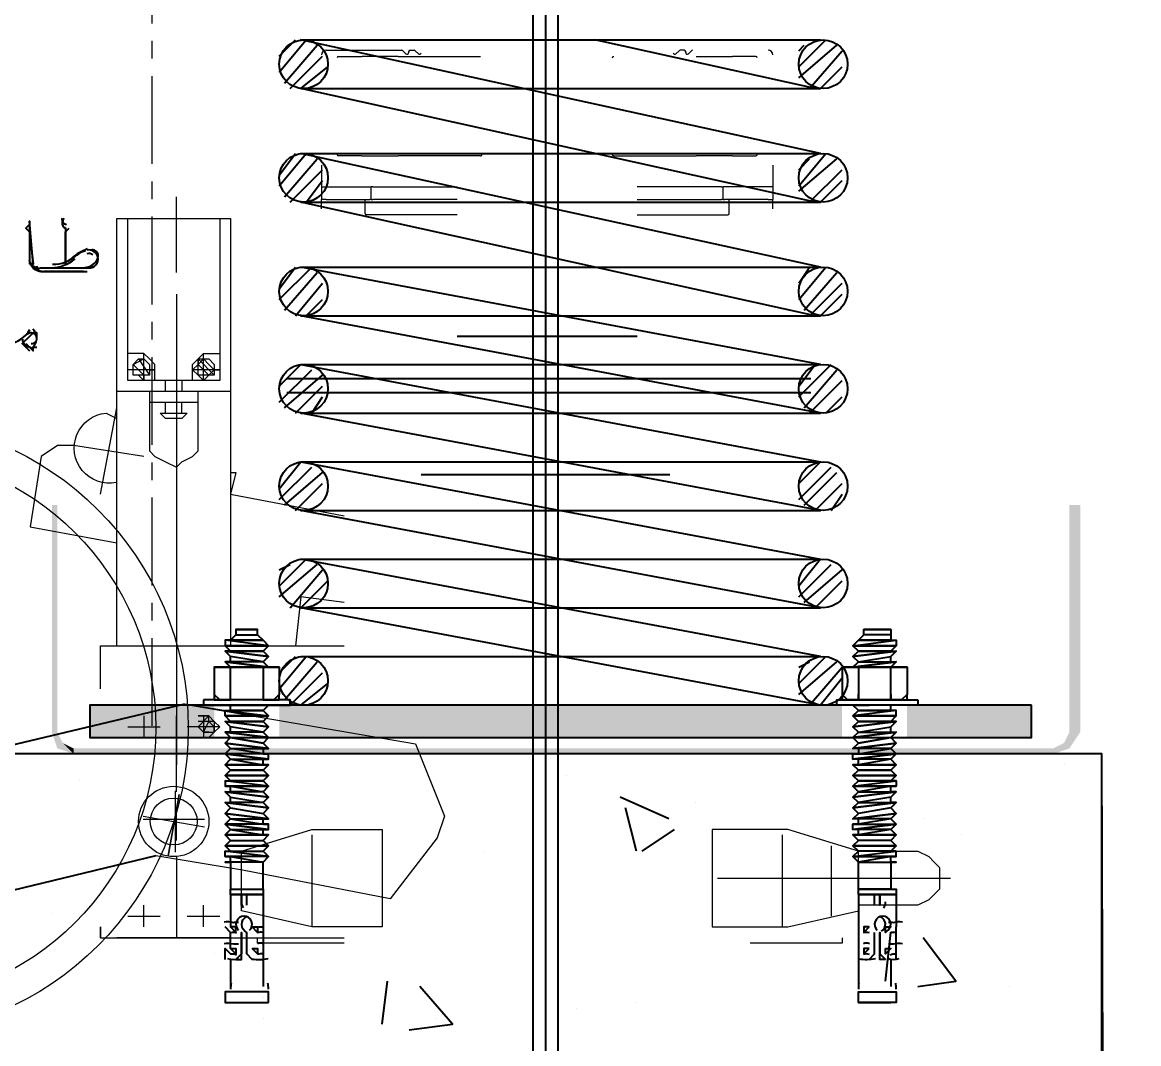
# Model space of a CAD drawing. Header units: millimetres. Extents: x -665 to 20454, y -27797 to 160.
# Drawn here: x 2376.5 to 2779.9, y -25300.1 to -24930.8 of the extents above; entities that cross this region are included whole.
import ezdxf

# ---------------------------------------------------------------- set-up
doc = ezdxf.new("R2010")
doc.units = ezdxf.units.MM
doc.linetypes.add('$2$CENTER', pattern=[50.8, 31.75, -6.35, 6.35, -6.35])
for name, color, linetype in [('$0$PDF_PDF6_Geometry', 7, 'Continuous'), ('$0$PDF_SAS_STB_Side', 7, 'Continuous'), ('$2$PDF_0', 7, 'Continuous'), ('AA_Rail', 7, 'Continuous')]:
    doc.layers.add(name, color=color, linetype=linetype)
doc.layers.add('$2$CL', color=2, linetype='$2$CENTER', lineweight=0)
doc.layers.add('AA_Datum', color=7, linetype='Continuous', plot=False)
doc.styles.add('Century Gothic$001H0', font='cent.shx')
doc.dimstyles.new('Copy of ISO-25', dxfattribs={"dimtxt": 250, "dimasz": 80, "dimexe": 1.25, "dimexo": 0.625, "dimtad": 1, "dimtxsty": 'Century Gothic$001H0', "dimblk": 'ARCHTICK', "dimcen": 2.5, "dimadec": 0, "dimazin": 0, "dimtfac": 1, "dimtmove": 0, "dimatfit": 3, "dimfxl": 1, "dimarcsym": 0})

# ---------------------------------------------------------------- blocks, each defined once
blk = doc.blocks.new('_ArchTick')
at = {"color": 0, "linetype": 'ByBlock', "const_width": 0.15}
blk.add_lwpolyline([(-0.5, -0.5), (0.5, 0.5)], dxfattribs=at)
blk = doc.blocks.new('*D82')
at = {"color": 0, "lineweight": -2, "transparency": 16777216}
for p, q in [((3650, -8194.25), (249.37, -8194.25)), ((250.62, -25494.25), (250.62, -8194.25)), ((3650, -25494.25), (249.37, -25494.25))]:
    blk.add_line(p, q, dxfattribs=at)
at = {"layer": 'Defpoints', "color": 0, "transparency": 16777216}
for p in [(250.62, -8194.25), (3650.62, -8194.25), (3650.62, -25494.25)]:
    blk.add_point(p, dxfattribs=at)
at = {"color": 0, "lineweight": -2, "transparency": 16777216, "xscale": 80, "yscale": 80, "zscale": 80}
for p, rotation in [((250.62, -8194.25), 90), ((250.62, -25494.25), 270)]:
    blk.add_blockref('_ArchTick', p, dxfattribs=dict(at, rotation=rotation))
at = {"color": 0, "transparency": 16777216, "insert": (125, -16844.25), "char_height": 250, "attachment_point": 5, "rotation": 90, "style": 'Century Gothic$001H0'}
blk.add_mtext('SHAFT TOTAL HEIGHT 17300', dxfattribs=at)

msp = doc.modelspace()

# ---------------------------------------------------------------- linework, layer by layer
at = {"layer": '$0$PDF_PDF6_Geometry', "lineweight": 5}
for points in [[(2432.188, -25021.214), (2432.188, -24993.834)], [(2432.188, -25029.036), (2432.188, -25199.18)], [(2422.41, -25056.416), (2424.365, -25056.416), (2420.454, -25056.416), (2420.454, -25050.549)], [(2445.878, -25056.416), (2447.833, -25056.416), (2441.966, -25056.416), (2441.966, -25050.549)], [(2420.454, -25060.327), (2420.454, -25056.416), (2414.587, -25056.416)], [(2441.966, -25060.327), (2441.966, -25056.416), (2438.055, -25056.416)], [(2404.809, -25101.396), (2410.676, -25070.105)], [(2420.454, -25087.707), (2395.03, -25083.795)], [(2420.454, -25181.579), (2420.454, -25185.49), (2420.454, -25189.402)], [(2432.188, -25208.959), (2432.188, -25181.579)], [(2441.966, -25181.579), (2441.966, -25189.402)], [(2414.587, -25185.49), (2420.454, -25185.49), (2426.321, -25185.49)], [(2447.833, -25185.49), (2441.966, -25185.49), (2436.099, -25185.49)], [(2433.166, -25209.937), (2429.255, -25232.101), (2433.166, -25209.937)], [(2442.292, -25219.063), (2431.862, -25219.063), (2431.862, -25208.633)], [(2420.128, -25217.759), (2442.292, -25221.671)], [(2431.862, -25230.797), (2431.862, -25219.063), (2420.128, -25219.063)], [(2432.188, -25226.56), (2432.188, -25216.781)], [(2481.08, -25224.604), (2481.08, -25240.249), (2481.08, -25257.851)], [(2651.224, -25257.851), (2651.224, -25240.249), (2651.224, -25224.604)], [(2668.825, -25228.515), (2668.825, -25240.249), (2668.825, -25253.939)], [(2432.188, -25232.427), (2432.188, -25261.762)], [(2627.756, -25240.249), (2668.825, -25240.249), (2711.85, -25240.249)], [(2420.454, -25257.851), (2420.454, -25253.939), (2420.454, -25250.028)], [(2436.099, -25253.939), (2441.966, -25253.939), (2441.966, -25250.028)], [(2414.587, -25253.939), (2420.454, -25253.939), (2426.321, -25253.939)], [(2441.966, -25257.851), (2441.966, -25253.939), (2447.833, -25253.939)]]:
    msp.add_lwpolyline(points, dxfattribs=at)
at = {"layer": '$0$PDF_PDF6_Geometry', "lineweight": 13}
for points in [[(2410.676, -25156.155), (2410.676, -25001.657), (2451.745, -25001.657), (2451.745, -25156.155)], [(2447.833, -25001.657), (2447.833, -25060.327), (2414.587, -25060.327), (2414.587, -25001.657)], [(2424.365, -25060.327), (2424.365, -25054.46), (2422.41, -25052.504), (2420.454, -25050.549), (2414.587, -25050.549)], [(2438.055, -25060.327), (2438.055, -25054.46), (2440.011, -25052.504), (2441.966, -25050.549), (2447.833, -25050.549)], [(2420.454, -25058.371), (2416.543, -25054.46), (2418.498, -25052.504), (2422.41, -25058.371)], [(2445.878, -25058.371), (2440.011, -25052.504), (2440.011, -25054.46), (2443.922, -25058.371)], [(2428.277, -25064.238), (2428.277, -25060.327)], [(2434.144, -25060.327), (2434.144, -25064.238)], [(2451.745, -25064.238), (2410.676, -25064.238)], [(2422.41, -25064.238), (2422.41, -25081.84), (2422.41, -25085.751), (2424.365, -25087.707), (2428.277, -25089.662), (2432.188, -25091.618), (2434.144, -25089.662), (2438.055, -25087.707), (2440.011, -25085.751), (2440.011, -25081.84), (2440.011, -25064.238)], [(2422.41, -25068.15), (2440.011, -25068.15)], [(2428.277, -25072.061), (2428.277, -25068.15)], [(2434.144, -25072.061), (2434.144, -25068.15)], [(2395.03, -25083.795), (2389.163, -25083.795), (2383.296, -25087.707), (2379.385, -25113.13), (2410.676, -25118.997)], [(2451.745, -25093.574), (2453.7, -25093.574), (2451.745, -25101.396), (2492.814, -25109.219)], [(2492.814, -25140.51), (2477.169, -25138.554), (2475.213, -25156.155)], [(2404.809, -25171.801), (2404.809, -25156.155), (2492.814, -25156.155)], [(2459.939, -25181.253), (2435.167, -25177.342), (2518.609, -25191.684), (2529.04, -25217.759), (2526.432, -25225.582), (2509.483, -25247.746), (2456.028, -25237.316), (2424.737, -25232.101)], [(2443.922, -25181.579), (2440.011, -25185.49), (2441.966, -25187.446), (2443.922, -25183.535)], [(2443.922, -25187.446), (2441.966, -25187.446), (2443.922, -25187.446), (2445.878, -25187.446), (2447.833, -25185.49), (2445.878, -25183.535), (2443.922, -25183.535), (2440.011, -25183.535)], [(2678.603, -25230.471), (2700.116, -25230.471), (2704.027, -25232.427), (2705.983, -25234.382), (2707.939, -25236.338), (2707.939, -25240.249), (2707.939, -25244.161), (2705.983, -25246.117), (2704.027, -25248.072), (2700.116, -25250.028), (2678.603, -25250.028)], [(2404.809, -25257.851), (2404.809, -25261.762), (2404.809, -25257.851)], [(2404.809, -25261.762), (2492.814, -25261.762)], [(2451.745, -25261.762), (2410.676, -25261.762)], [(2492.814, -25263.718), (2461.523, -25263.718), (2461.523, -25261.762)], [(2672.736, -25261.762), (2672.736, -25263.718), (2639.49, -25263.718)]]:
    msp.add_lwpolyline(points, dxfattribs=at)
for points in [[(2422.41, -25056.416), (2422.41, -25058.371), (2420.454, -25058.371), (2416.543, -25058.371), (2416.543, -25056.416), (2416.543, -25054.46), (2420.454, -25052.504), (2422.41, -25054.46), (2422.41, -25056.416), (2422.41, -25058.371), (2420.454, -25058.371), (2420.454, -25060.327), (2418.498, -25058.371), (2416.543, -25058.371), (2416.543, -25056.416), (2416.543, -25054.46), (2418.498, -25052.504), (2420.454, -25052.504), (2422.41, -25054.46)], [(2445.878, -25056.416), (2443.922, -25058.371), (2441.966, -25058.371), (2440.011, -25058.371), (2440.011, -25056.416), (2440.011, -25054.46), (2441.966, -25052.504), (2443.922, -25054.46), (2445.878, -25056.416), (2445.878, -25058.371), (2443.922, -25058.371), (2441.966, -25060.327), (2440.011, -25058.371), (2438.055, -25056.416), (2440.011, -25054.46), (2440.011, -25052.504), (2441.966, -25052.504), (2443.922, -25052.504), (2445.878, -25054.46)], [(2428.277, -25074.017), (2426.321, -25072.061), (2436.099, -25072.061), (2434.144, -25074.017)], [(2440.011, -25181.579), (2441.966, -25181.579), (2443.922, -25181.579), (2445.878, -25183.535), (2445.878, -25187.446), (2443.922, -25189.402), (2441.966, -25189.402), (2443.922, -25189.402), (2445.878, -25187.446), (2445.878, -25185.49), (2443.922, -25183.535), (2443.922, -25181.579), (2441.966, -25181.579)], [(2481.08, -25257.851), (2455.656, -25251.984), (2455.656, -25230.471), (2481.08, -25222.648), (2506.504, -25222.648), (2506.504, -25257.851)], [(2653.18, -25257.851), (2678.603, -25251.984), (2678.603, -25230.471), (2653.18, -25222.648), (2625.8, -25222.648), (2625.8, -25257.851)]]:
    msp.add_lwpolyline(points, close=True, dxfattribs=at)
msp.add_lwpolyline([(2410.455, -25097.192, -1.0507639), (2406.764, -25072.061), (2410.676, -25074.017)], format="xyb", dxfattribs=at)
for centre, radius in [((2324.997, -25185.816), 111.474), ((2324.998, -25185.817), 99.739), ((2431.211, -25219.715), 12.712), ((2431.211, -25219.715), 8.474)]:
    msp.add_circle(centre, radius, dxfattribs=at)
at = {"layer": '$0$PDF_SAS_STB_Side', "lineweight": 25}
for points in [[(2461.523, -25152.244), (2461.523, -25150.288), (2453.7, -25150.288), (2453.7, -25152.244)], [(2680.559, -25152.244), (2680.559, -25150.288), (2690.338, -25150.288), (2690.338, -25152.244)], [(2690.338, -25173.756), (2690.338, -25163.978), (2688.382, -25163.978), (2686.426, -25163.978), (2684.47, -25163.978), (2682.515, -25163.978), (2680.559, -25163.978), (2678.603, -25163.978), (2678.603, -25173.756), (2678.603, -25175.712), (2680.559, -25175.712), (2682.515, -25175.712), (2684.47, -25175.712), (2686.426, -25175.712), (2688.382, -25175.712), (2690.338, -25175.712)], [(2441.966, -25175.712), (2441.966, -25177.668), (2473.257, -25177.668), (2473.257, -25175.712)], [(2700.116, -25175.712), (2700.116, -25177.668), (2670.781, -25177.668), (2670.781, -25175.712)], [(2465.435, -25197.225), (2465.435, -25195.269), (2449.789, -25195.269)], [(2676.648, -25197.225), (2676.648, -25195.269), (2692.293, -25195.269)], [(2451.745, -25210.914), (2463.479, -25212.87), (2465.435, -25210.914), (2449.789, -25208.959)], [(2690.338, -25210.914), (2678.603, -25212.87), (2676.648, -25210.914), (2692.293, -25208.959)], [(2465.435, -25222.648), (2465.435, -25220.693), (2449.789, -25220.693)], [(2676.648, -25222.648), (2676.648, -25220.693), (2692.293, -25220.693)], [(2692.293, -25230.471), (2690.338, -25230.471), (2678.603, -25230.471), (2676.648, -25228.515), (2692.293, -25228.515), (2690.338, -25230.471), (2678.603, -25230.471), (2676.648, -25232.427)], [(2678.603, -25246.117), (2678.603, -25244.161), (2692.293, -25244.161), (2692.293, -25246.117)], [(2455.656, -25246.117), (2455.656, -25250.028)], [(2686.426, -25246.117), (2686.426, -25250.028)], [(2453.7, -25257.851), (2451.745, -25257.851), (2453.7, -25259.806)], [(2453.7, -25269.585), (2455.656, -25269.585), (2455.656, -25267.629), (2455.656, -25259.806), (2455.656, -25267.629)], [(2459.568, -25257.851), (2461.523, -25257.851), (2461.523, -25259.806)], [(2682.515, -25257.851), (2680.559, -25257.851), (2680.559, -25259.806)], [(2688.382, -25269.585), (2686.426, -25269.585), (2686.426, -25267.629), (2686.426, -25259.806), (2686.426, -25267.629)], [(2688.382, -25257.851), (2690.338, -25257.851), (2688.382, -25259.806)], [(2459.568, -25265.673), (2461.523, -25265.673), (2461.523, -25267.629)], [(2682.515, -25265.673), (2680.559, -25265.673), (2680.559, -25267.629)], [(2688.382, -25265.673), (2690.338, -25265.673), (2688.382, -25267.629)]]:
    msp.add_lwpolyline(points, close=True, dxfattribs=at)
for points in [[(2453.7, -25150.288), (2461.523, -25150.288)], [(2453.7, -25150.288), (2453.7, -25150.288)], [(2461.523, -25150.288), (2461.523, -25150.288)], [(2690.338, -25150.288), (2688.382, -25150.288), (2680.559, -25150.288)], [(2680.559, -25150.288), (2680.559, -25150.288)], [(2453.7, -25152.244), (2451.745, -25154.2), (2449.789, -25154.2), (2449.789, -25156.155), (2465.435, -25156.155), (2449.789, -25154.2)], [(2461.523, -25152.244), (2463.479, -25154.2), (2465.435, -25156.155), (2449.789, -25156.155), (2451.745, -25158.111), (2449.789, -25158.111)], [(2451.745, -25154.2), (2463.479, -25154.2), (2451.745, -25154.2)], [(2463.479, -25154.2), (2463.479, -25154.2)], [(2690.338, -25152.244), (2690.338, -25154.2), (2692.293, -25154.2), (2692.293, -25156.155), (2676.648, -25156.155), (2692.293, -25154.2)], [(2680.559, -25152.244), (2678.603, -25154.2), (2676.648, -25156.155), (2692.293, -25156.155), (2690.338, -25158.111), (2692.293, -25158.111)], [(2690.338, -25154.2), (2678.603, -25154.2), (2690.338, -25154.2)], [(2678.603, -25154.2), (2678.603, -25154.2)], [(2465.435, -25160.067), (2463.479, -25162.022), (2451.745, -25160.067), (2449.789, -25158.111), (2465.435, -25160.067), (2463.479, -25158.111), (2451.745, -25158.111), (2463.479, -25158.111), (2465.435, -25156.155)], [(2449.789, -25158.111), (2465.435, -25160.067), (2449.789, -25158.111)], [(2449.789, -25158.111), (2449.789, -25158.111)], [(2451.745, -25158.111), (2451.745, -25158.111)], [(2463.479, -25158.111), (2463.479, -25158.111)], [(2465.435, -25156.155), (2465.435, -25156.155)], [(2676.648, -25156.155), (2676.648, -25156.155)], [(2676.648, -25160.067), (2678.603, -25162.022), (2690.338, -25160.067), (2692.293, -25158.111), (2676.648, -25160.067), (2678.603, -25158.111), (2690.338, -25158.111), (2678.603, -25158.111), (2676.648, -25156.155)], [(2692.293, -25158.111), (2676.648, -25160.067), (2692.293, -25158.111)], [(2678.603, -25158.111), (2678.603, -25158.111)], [(2690.338, -25158.111), (2690.338, -25158.111)], [(2692.293, -25158.111), (2692.293, -25158.111)], [(2463.479, -25163.978), (2465.435, -25163.978), (2467.39, -25163.978), (2469.346, -25163.978), (2467.39, -25163.978), (2447.833, -25163.978), (2445.878, -25163.978), (2447.833, -25163.978), (2449.789, -25163.978), (2451.745, -25163.978), (2449.789, -25162.022), (2465.435, -25163.978), (2463.479, -25162.022), (2451.745, -25162.022), (2451.745, -25160.067)], [(2449.789, -25162.022), (2465.435, -25163.978), (2449.789, -25162.022)], [(2449.789, -25162.022), (2449.789, -25162.022)], [(2451.745, -25162.022), (2449.789, -25162.022)], [(2463.479, -25162.022), (2463.479, -25162.022)], [(2465.435, -25160.067), (2465.435, -25160.067)], [(2678.603, -25163.978), (2676.648, -25163.978), (2674.692, -25163.978), (2672.736, -25163.978), (2674.692, -25163.978), (2694.249, -25163.978), (2696.205, -25163.978), (2694.249, -25163.978), (2692.293, -25163.978), (2690.338, -25163.978), (2692.293, -25162.022), (2676.648, -25163.978), (2678.603, -25162.022), (2690.338, -25162.022), (2690.338, -25160.067)], [(2676.648, -25160.067), (2676.648, -25160.067)], [(2692.293, -25162.022), (2676.648, -25163.978), (2692.293, -25162.022)], [(2678.603, -25162.022), (2678.603, -25162.022)], [(2690.338, -25162.022), (2692.293, -25162.022)], [(2692.293, -25162.022), (2692.293, -25162.022)], [(2463.479, -25173.756), (2463.479, -25175.712), (2465.435, -25175.712), (2467.39, -25175.712), (2469.346, -25175.712), (2469.346, -25173.756), (2467.39, -25175.712), (2447.833, -25175.712), (2445.878, -25173.756), (2445.878, -25175.712), (2447.833, -25175.712), (2449.789, -25175.712), (2451.745, -25175.712), (2451.745, -25173.756), (2451.745, -25163.978), (2453.7, -25163.978), (2455.656, -25163.978), (2457.612, -25163.978), (2459.568, -25163.978), (2461.523, -25163.978), (2463.479, -25163.978), (2463.479, -25173.756), (2463.479, -25175.712), (2461.523, -25175.712), (2459.568, -25175.712), (2457.612, -25175.712), (2455.656, -25175.712), (2453.7, -25175.712), (2451.745, -25175.712), (2451.745, -25173.756)], [(2445.878, -25163.978), (2445.878, -25173.756)], [(2445.878, -25163.978), (2445.878, -25163.978)], [(2463.479, -25163.978), (2463.479, -25163.978)], [(2465.435, -25163.978), (2465.435, -25163.978)], [(2465.435, -25163.978), (2465.435, -25163.978)], [(2469.346, -25163.978), (2469.346, -25173.756)], [(2469.346, -25163.978), (2469.346, -25163.978)], [(2672.736, -25163.978), (2672.736, -25173.756)], [(2672.736, -25163.978), (2672.736, -25163.978)], [(2676.648, -25163.978), (2676.648, -25163.978)], [(2676.648, -25163.978), (2676.648, -25163.978)], [(2678.603, -25163.978), (2678.603, -25163.978)], [(2696.205, -25163.978), (2696.205, -25173.756)], [(2696.205, -25163.978), (2696.205, -25163.978)], [(2445.878, -25173.756), (2445.878, -25173.756)], [(2469.346, -25173.756), (2469.346, -25173.756)], [(2690.338, -25173.756), (2690.338, -25175.712), (2692.293, -25175.712), (2694.249, -25175.712), (2696.205, -25175.712), (2696.205, -25173.756), (2694.249, -25175.712), (2674.692, -25175.712), (2672.736, -25173.756), (2672.736, -25175.712), (2674.692, -25175.712), (2676.648, -25175.712), (2678.603, -25175.712), (2678.603, -25173.756)], [(2672.736, -25173.756), (2672.736, -25173.756)], [(2696.205, -25173.756), (2696.205, -25173.756)], [(2449.789, -25183.535), (2451.745, -25183.535), (2449.789, -25181.579), (2465.435, -25181.579), (2463.479, -25179.623), (2451.745, -25179.623), (2463.479, -25179.623), (2465.435, -25177.668), (2459.568, -25177.668), (2465.435, -25177.668), (2463.479, -25177.668)], [(2449.789, -25179.623), (2465.435, -25181.579), (2449.789, -25181.579), (2449.789, -25179.623), (2451.745, -25179.623), (2451.745, -25177.668)], [(2463.479, -25179.623), (2463.479, -25179.623)], [(2692.293, -25183.535), (2690.338, -25183.535), (2692.293, -25181.579), (2676.648, -25181.579), (2678.603, -25179.623), (2690.338, -25179.623), (2678.603, -25179.623), (2676.648, -25177.668), (2682.515, -25177.668), (2676.648, -25177.668), (2678.603, -25177.668)], [(2692.293, -25179.623), (2676.648, -25181.579), (2692.293, -25181.579), (2692.293, -25179.623), (2690.338, -25179.623), (2690.338, -25177.668)], [(2678.603, -25179.623), (2678.603, -25179.623)], [(2465.435, -25185.49), (2463.479, -25187.446), (2451.745, -25185.49), (2449.789, -25183.535), (2465.435, -25185.49), (2463.479, -25183.535), (2451.745, -25183.535), (2463.479, -25183.535), (2465.435, -25181.579)], [(2449.789, -25183.535), (2465.435, -25185.49), (2449.789, -25183.535)], [(2449.789, -25183.535), (2449.789, -25183.535)], [(2451.745, -25183.535), (2451.745, -25183.535)], [(2463.479, -25183.535), (2463.479, -25183.535)], [(2465.435, -25181.579), (2465.435, -25181.579)], [(2676.648, -25181.579), (2676.648, -25181.579)], [(2676.648, -25185.49), (2678.603, -25187.446), (2690.338, -25185.49), (2692.293, -25183.535), (2676.648, -25185.49), (2678.603, -25183.535), (2690.338, -25183.535), (2678.603, -25183.535), (2676.648, -25181.579)], [(2692.293, -25183.535), (2676.648, -25185.49), (2692.293, -25183.535)], [(2678.603, -25183.535), (2678.603, -25183.535)], [(2690.338, -25183.535), (2690.338, -25183.535)], [(2692.293, -25183.535), (2692.293, -25183.535)], [(2449.789, -25191.358), (2451.745, -25189.402), (2449.789, -25187.446), (2465.435, -25189.402), (2463.479, -25187.446), (2451.745, -25187.446), (2451.745, -25185.49)], [(2449.789, -25187.446), (2465.435, -25189.402), (2449.789, -25187.446)], [(2449.789, -25187.446), (2449.789, -25187.446)], [(2451.745, -25187.446), (2449.789, -25187.446)], [(2463.479, -25187.446), (2463.479, -25187.446)], [(2465.435, -25185.49), (2465.435, -25185.49)], [(2676.648, -25185.49), (2676.648, -25185.49)], [(2692.293, -25191.358), (2690.338, -25189.402), (2692.293, -25187.446), (2676.648, -25189.402), (2678.603, -25187.446), (2690.338, -25187.446), (2690.338, -25185.49)], [(2692.293, -25187.446), (2676.648, -25189.402), (2692.293, -25187.446)], [(2678.603, -25187.446), (2678.603, -25187.446)], [(2690.338, -25187.446), (2692.293, -25187.446)], [(2692.293, -25187.446), (2692.293, -25187.446)], [(2449.789, -25195.269), (2451.745, -25193.313), (2449.789, -25191.358), (2465.435, -25193.313), (2463.479, -25191.358), (2451.745, -25189.402), (2463.479, -25191.358), (2465.435, -25189.402)], [(2449.789, -25191.358), (2465.435, -25193.313), (2449.789, -25191.358)], [(2449.789, -25191.358), (2449.789, -25191.358)], [(2451.745, -25189.402), (2451.745, -25189.402)], [(2463.479, -25191.358), (2463.479, -25191.358)], [(2465.435, -25189.402), (2465.435, -25189.402)], [(2676.648, -25189.402), (2676.648, -25189.402)], [(2692.293, -25195.269), (2690.338, -25193.313), (2692.293, -25191.358), (2676.648, -25193.313), (2678.603, -25191.358), (2690.338, -25189.402), (2678.603, -25191.358), (2676.648, -25189.402)], [(2692.293, -25191.358), (2676.648, -25193.313), (2692.293, -25191.358)], [(2678.603, -25191.358), (2678.603, -25191.358)], [(2690.338, -25189.402), (2690.338, -25189.402)], [(2692.293, -25191.358), (2692.293, -25191.358)], [(2449.789, -25195.269), (2449.789, -25195.269)], [(2449.789, -25199.18), (2451.745, -25197.225), (2463.479, -25197.225), (2465.435, -25197.225), (2449.789, -25195.269), (2451.745, -25197.225), (2463.479, -25199.18), (2463.479, -25197.225)], [(2463.479, -25193.313), (2463.479, -25195.269), (2451.745, -25193.313), (2463.479, -25193.313), (2465.435, -25193.313)], [(2451.745, -25193.313), (2451.745, -25193.313)], [(2463.479, -25195.269), (2465.435, -25195.269)], [(2465.435, -25193.313), (2465.435, -25193.313)], [(2676.648, -25193.313), (2676.648, -25193.313)], [(2678.603, -25193.313), (2678.603, -25195.269), (2690.338, -25193.313), (2678.603, -25193.313), (2676.648, -25193.313)], [(2678.603, -25195.269), (2676.648, -25195.269)], [(2692.293, -25199.18), (2690.338, -25197.225), (2678.603, -25197.225), (2676.648, -25197.225), (2692.293, -25195.269), (2690.338, -25197.225), (2678.603, -25199.18), (2678.603, -25197.225)], [(2690.338, -25193.313), (2690.338, -25193.313)], [(2692.293, -25195.269), (2692.293, -25195.269)], [(2449.789, -25199.18), (2465.435, -25199.18), (2449.789, -25199.18)], [(2449.789, -25199.18), (2449.789, -25199.18)], [(2463.479, -25199.18), (2465.435, -25199.18), (2449.789, -25199.18), (2451.745, -25201.136), (2449.789, -25203.092)], [(2465.435, -25203.092), (2463.479, -25205.047), (2451.745, -25205.047), (2463.479, -25205.047), (2465.435, -25207.003), (2449.789, -25205.047), (2451.745, -25205.047), (2449.789, -25203.092), (2465.435, -25203.092), (2463.479, -25201.136), (2451.745, -25201.136), (2463.479, -25201.136), (2465.435, -25199.18)], [(2451.745, -25197.225), (2451.745, -25197.225)], [(2465.435, -25199.18), (2465.435, -25199.18)], [(2692.293, -25199.18), (2676.648, -25199.18), (2692.293, -25199.18)], [(2676.648, -25199.18), (2676.648, -25199.18)], [(2678.603, -25199.18), (2676.648, -25199.18), (2692.293, -25199.18), (2690.338, -25201.136), (2692.293, -25203.092)], [(2676.648, -25203.092), (2678.603, -25205.047), (2690.338, -25205.047), (2678.603, -25205.047), (2676.648, -25207.003), (2692.293, -25205.047), (2690.338, -25205.047), (2692.293, -25203.092), (2676.648, -25203.092), (2678.603, -25201.136), (2690.338, -25201.136), (2678.603, -25201.136), (2676.648, -25199.18)], [(2690.338, -25197.225), (2690.338, -25197.225)], [(2692.293, -25199.18), (2692.293, -25199.18)], [(2449.789, -25203.092), (2465.435, -25203.092), (2449.789, -25203.092)], [(2449.789, -25203.092), (2449.789, -25203.092)], [(2451.745, -25201.136), (2451.745, -25201.136)], [(2463.479, -25201.136), (2463.479, -25201.136)], [(2465.435, -25203.092), (2465.435, -25203.092)], [(2692.293, -25203.092), (2676.648, -25203.092), (2692.293, -25203.092)], [(2676.648, -25203.092), (2676.648, -25203.092)], [(2678.603, -25201.136), (2678.603, -25201.136)], [(2690.338, -25201.136), (2690.338, -25201.136)], [(2692.293, -25203.092), (2692.293, -25203.092)], [(2449.789, -25205.047), (2449.789, -25207.003), (2465.435, -25207.003), (2449.789, -25207.003), (2451.745, -25207.003), (2463.479, -25208.959), (2465.435, -25207.003)], [(2449.789, -25208.959), (2451.745, -25208.959), (2451.745, -25207.003)], [(2463.479, -25205.047), (2463.479, -25205.047)], [(2465.435, -25207.003), (2465.435, -25207.003)], [(2692.293, -25205.047), (2692.293, -25207.003), (2676.648, -25207.003), (2692.293, -25207.003), (2690.338, -25207.003), (2678.603, -25208.959), (2676.648, -25207.003)], [(2676.648, -25207.003), (2676.648, -25207.003)], [(2678.603, -25205.047), (2678.603, -25205.047)], [(2692.293, -25208.959), (2690.338, -25208.959), (2690.338, -25207.003)], [(2465.435, -25210.914), (2449.789, -25208.959), (2465.435, -25210.914), (2463.479, -25208.959), (2451.745, -25208.959)], [(2449.789, -25208.959), (2449.789, -25208.959)], [(2449.789, -25212.87), (2451.745, -25212.87), (2451.745, -25210.914)], [(2463.479, -25208.959), (2463.479, -25208.959)], [(2676.648, -25210.914), (2692.293, -25208.959), (2676.648, -25210.914), (2678.603, -25208.959), (2690.338, -25208.959)], [(2678.603, -25208.959), (2678.603, -25208.959)], [(2692.293, -25212.87), (2690.338, -25212.87), (2690.338, -25210.914)], [(2692.293, -25208.959), (2692.293, -25208.959)], [(2465.435, -25214.826), (2449.789, -25212.87), (2465.435, -25214.826), (2463.479, -25212.87), (2451.745, -25212.87)], [(2449.789, -25212.87), (2449.789, -25212.87)], [(2449.789, -25216.781), (2451.745, -25214.826), (2463.479, -25216.781), (2465.435, -25214.826), (2449.789, -25212.87), (2451.745, -25214.826), (2463.479, -25216.781), (2465.435, -25218.737), (2449.789, -25216.781), (2465.435, -25218.737)], [(2463.479, -25212.87), (2463.479, -25212.87)], [(2676.648, -25214.826), (2692.293, -25212.87), (2676.648, -25214.826), (2678.603, -25212.87), (2690.338, -25212.87)], [(2692.293, -25216.781), (2690.338, -25214.826), (2678.603, -25216.781), (2676.648, -25214.826), (2692.293, -25212.87), (2690.338, -25214.826), (2678.603, -25216.781), (2676.648, -25218.737), (2692.293, -25216.781), (2676.648, -25218.737)], [(2678.603, -25212.87), (2678.603, -25212.87)], [(2692.293, -25212.87), (2692.293, -25212.87)], [(2449.789, -25216.781), (2449.789, -25216.781)], [(2449.789, -25220.693), (2451.745, -25218.737), (2463.479, -25218.737), (2465.435, -25218.737), (2449.789, -25216.781), (2451.745, -25218.737), (2463.479, -25220.693), (2463.479, -25218.737)], [(2692.293, -25220.693), (2690.338, -25218.737), (2678.603, -25218.737), (2676.648, -25218.737), (2692.293, -25216.781), (2690.338, -25218.737), (2678.603, -25220.693), (2678.603, -25218.737)], [(2692.293, -25216.781), (2692.293, -25216.781)], [(2449.789, -25220.693), (2449.789, -25220.693)], [(2449.789, -25224.604), (2451.745, -25222.648), (2463.479, -25222.648), (2465.435, -25222.648), (2449.789, -25220.693), (2451.745, -25222.648), (2463.479, -25224.604), (2463.479, -25222.648)], [(2463.479, -25220.693), (2465.435, -25220.693)], [(2678.603, -25220.693), (2676.648, -25220.693)], [(2692.293, -25224.604), (2690.338, -25222.648), (2678.603, -25222.648), (2676.648, -25222.648), (2692.293, -25220.693), (2690.338, -25222.648), (2678.603, -25224.604), (2678.603, -25222.648)], [(2692.293, -25220.693), (2692.293, -25220.693)], [(2463.479, -25224.604), (2465.435, -25224.604), (2449.789, -25224.604), (2465.435, -25224.604)], [(2449.789, -25224.604), (2449.789, -25224.604)], [(2449.789, -25228.515), (2451.745, -25226.56), (2463.479, -25226.56), (2465.435, -25224.604), (2449.789, -25224.604), (2451.745, -25226.56), (2463.479, -25226.56), (2465.435, -25228.515), (2449.789, -25228.515), (2465.435, -25228.515)], [(2678.603, -25224.604), (2676.648, -25224.604), (2692.293, -25224.604), (2676.648, -25224.604)], [(2692.293, -25228.515), (2690.338, -25226.56), (2678.603, -25226.56), (2676.648, -25224.604), (2692.293, -25224.604), (2690.338, -25226.56), (2678.603, -25226.56), (2676.648, -25228.515), (2692.293, -25228.515), (2676.648, -25228.515)], [(2692.293, -25224.604), (2692.293, -25224.604)], [(2449.789, -25228.515), (2449.789, -25228.515)], [(2465.435, -25232.427), (2449.789, -25232.427), (2451.745, -25232.427), (2463.479, -25234.382), (2465.435, -25232.427), (2449.789, -25232.427), (2449.789, -25230.471), (2451.745, -25230.471), (2463.479, -25230.471), (2465.435, -25228.515), (2449.789, -25228.515), (2451.745, -25230.471), (2463.479, -25230.471), (2465.435, -25232.427), (2449.789, -25230.471)], [(2678.603, -25234.382), (2690.338, -25234.382), (2690.338, -25244.161), (2678.603, -25244.161), (2678.603, -25234.382), (2692.293, -25234.382), (2690.338, -25234.382), (2690.338, -25232.427), (2692.293, -25232.427), (2676.648, -25232.427), (2692.293, -25232.427), (2692.293, -25230.471)], [(2692.293, -25228.515), (2692.293, -25228.515)], [(2463.479, -25234.382), (2451.745, -25234.382), (2451.745, -25244.161), (2463.479, -25244.161), (2463.479, -25246.117), (2451.745, -25246.117), (2451.745, -25244.161), (2463.479, -25244.161), (2463.479, -25234.382), (2449.789, -25234.382), (2451.745, -25234.382), (2451.745, -25232.427)], [(2463.479, -25234.382), (2463.479, -25234.382)], [(2463.479, -25234.382), (2463.479, -25234.382)], [(2465.435, -25232.427), (2465.435, -25232.427)], [(2676.648, -25232.427), (2676.648, -25232.427)], [(2690.338, -25232.427), (2678.603, -25234.382), (2676.648, -25232.427)], [(2678.603, -25234.382), (2678.603, -25234.382)], [(2678.603, -25234.382), (2678.603, -25234.382)], [(2463.479, -25246.117), (2451.745, -25246.117), (2463.479, -25246.117), (2451.745, -25246.117), (2463.479, -25246.117), (2463.479, -25269.585), (2463.479, -25279.363)], [(2461.523, -25246.117), (2453.7, -25246.117)], [(2457.612, -25250.028), (2457.612, -25246.117)], [(2678.603, -25246.117), (2692.293, -25246.117), (2678.603, -25246.117), (2692.293, -25246.117), (2678.603, -25246.117), (2678.603, -25269.585), (2678.603, -25279.363)], [(2680.559, -25246.117), (2688.382, -25246.117)], [(2684.47, -25250.028), (2684.47, -25246.117)], [(2455.656, -25250.028), (2455.656, -25250.028)], [(2686.426, -25250.028), (2686.426, -25250.028)], [(2451.745, -25265.673), (2453.7, -25265.673), (2453.7, -25267.629), (2451.745, -25265.673), (2451.745, -25259.806), (2449.789, -25257.851)], [(2678.603, -25257.851), (2678.603, -25259.806)], [(2682.515, -25269.585), (2684.47, -25267.629), (2684.47, -25259.806)], [(2678.603, -25265.673), (2678.603, -25267.629)], [(2692.293, -25269.585), (2692.293, -25265.673)], [(2449.789, -25269.585), (2449.789, -25269.585)], [(2451.745, -25269.585), (2451.745, -25279.363)], [(2690.338, -25269.585), (2690.338, -25279.363)], [(2692.293, -25269.585), (2692.293, -25269.585)], [(2465.435, -25285.23), (2465.435, -25281.319), (2449.789, -25281.319), (2449.789, -25285.23), (2465.435, -25285.23)], [(2678.603, -25285.23), (2678.603, -25281.319), (2692.293, -25281.319), (2692.293, -25285.23), (2678.603, -25285.23), (2690.338, -25285.23)], [(2451.745, -25285.23), (2463.479, -25285.23)]]:
    msp.add_lwpolyline(points, dxfattribs=at)
for points in [[(2449.441, -25256.025, -0.1232303), (2452.762, -25256.193, -0.0840663), (2454.568, -25256.149)], [(2465.291, -25269.349, -0.0916226), (2459.568, -25269.585), (2457.612, -25267.629), (2457.612, -25259.806, -0.6250663), (2457.509, -25254.144)], [(2689.47, -25256.148, -0.0833592), (2691.277, -25256.192, -0.1233251), (2694.596, -25256.024)], [(2461.448, -25258.046, -0.1852368), (2463.479, -25257.851), (2463.479, -25259.806, 0.1852368), (2461.448, -25260.002)], [(2690.139, -25267.876, -0.1813341), (2692.293, -25267.629), (2692.293, -25265.673), (2692.293, -25259.806), (2692.293, -25257.851)], [(2449.441, -25263.847, -0.1232303), (2452.762, -25264.015, -0.0840663), (2454.568, -25263.971)], [(2689.47, -25263.971, -0.0833592), (2691.277, -25264.015, -0.1233251), (2694.596, -25263.847)], [(2449.789, -25269.585), (2449.789, -25265.673), (2451.745, -25267.629, -0.1812553), (2453.901, -25267.877)], [(2463.479, -25265.673), (2463.479, -25267.629, 0.1852368), (2461.448, -25267.824)]]:
    msp.add_lwpolyline(points, format="xyb", dxfattribs=at)
for centre, radius, start, end in [((2458.591, -25249.049), 2.935, 174.00651, 219.82404), ((2685.456, -25249.052), 2.927, 320.10838, 6.06107), ((2456.632, -25256.874), 2.931, 311.79085, 228.20915), ((2687.402, -25256.875), 2.93, 311.81909, 228.18091), ((2685.445, -25256.875), 2.937, 300.43435, 68.33812), ((2452.722, -25262.739), 2.933, 66.29406, 107.38855), ((2681.537, -25260.797), 2.945, 69.03037, 110.96963), ((2681.537, -25262.752), 2.945, 69.03037, 110.96963), ((2691.318, -25262.737), 2.931, 72.6027, 113.71469), ((2462.501, -25266.658), 2.94, 69.01133, 110.98867), ((2681.537, -25266.664), 2.945, 69.03037, 110.96963), ((2681.537, -25270.575), 2.945, 69.03037, 110.96963), ((2452.723, -25262.741), 6.843, 252.53843, 287.46157), ((2681.536, -25252.955), 16.629, 260.34975, 281.24788), ((2691.315, -25262.728), 6.856, 252.55479, 287.44521), ((2464.381, -25280.338), 12.637, 169.95746, 180.011), ((2452.782, -25280.339), 12.653, 359.99562, 10.03591), ((2691.056, -25280.333), 12.452, 169.83199, 180.03567), ((2679.639, -25280.35), 12.655, 0.04647, 10.08587)]:
    msp.add_arc(centre, radius, start, end, dxfattribs=at)
at = {"layer": '$2$CL'}
msp.add_lwpolyline([(2423.433, -25185.165), (2423.433, -24905.694)], dxfattribs=at)
at = {"layer": '$2$PDF_0', "lineweight": 25}
for points in [[(2469.346, -24942.986), (2475.213, -24937.119)], [(2469.346, -24948.853), (2479.124, -24937.119)], [(2477.169, -25054.46), (2664.914, -25054.46), (2477.169, -25019.258), (2664.914, -25019.258), (2477.169, -24978.189), (2664.914, -24978.189), (2477.169, -24937.119), (2664.914, -24937.119)], [(2662.958, -24954.72), (2583.334, -24937.119)], [(2657.091, -24946.898), (2666.869, -24937.119)], [(2471.302, -24952.765), (2483.036, -24939.075)], [(2657.091, -24941.031), (2659.047, -24939.075)], [(2657.091, -24950.809), (2670.781, -24939.075)], [(2661.002, -24954.72), (2672.736, -24941.031)], [(2473.257, -24954.72), (2484.991, -24942.986)], [(2662.958, -24995.79), (2477.169, -24954.72), (2486.947, -24946.898)], [(2477.169, -24954.72), (2664.914, -24954.72), (2672.736, -24946.898)], [(2469.346, -24986.011), (2475.213, -24978.189)], [(2469.346, -24989.923), (2479.124, -24978.189)], [(2657.091, -24989.923), (2666.869, -24978.189)], [(2471.302, -24993.834), (2483.036, -24980.144)], [(2657.091, -24984.056), (2661.002, -24980.144)], [(2657.091, -24991.878), (2670.781, -24980.144)], [(2473.257, -24995.79), (2484.991, -24984.056)], [(2661.002, -24995.79), (2672.736, -24984.056)], [(2662.958, -25036.859), (2477.169, -24995.79), (2664.914, -24995.79), (2672.736, -24987.967)], [(2479.124, -24995.79), (2484.991, -24987.967)], [(2379.104, -25003.938), (2379.104, -25006.546), (2380.408, -25018.28), (2379.104, -25002.635), (2379.104, -25003.938), (2377.801, -25005.242), (2379.104, -25006.546), (2379.104, -25018.28)], [(2398.661, -25020.888), (2384.32, -25020.888), (2399.965, -25020.888)], [(2469.346, -25027.081), (2475.213, -25019.258)], [(2469.346, -25030.992), (2481.08, -25019.258)], [(2471.302, -25034.903), (2483.036, -25021.214)], [(2657.091, -25025.125), (2661.002, -25019.258)], [(2657.091, -25030.992), (2666.869, -25019.258)], [(2659.047, -25034.903), (2670.781, -25021.214)], [(2475.213, -25036.859), (2484.991, -25025.125)], [(2661.002, -25036.859), (2672.736, -25025.125)], [(2477.169, -25142.466), (2664.914, -25142.466), (2477.169, -25107.263), (2664.914, -25107.263), (2477.169, -25072.061), (2664.914, -25072.061), (2477.169, -25036.859), (2664.914, -25036.859), (2672.736, -25029.036)], [(2479.124, -25036.859), (2484.991, -25030.992)], [(2380.408, -25043.052), (2380.408, -25043.052)], [(2377.801, -25046.963), (2379.104, -25048.267), (2380.408, -25049.571), (2380.408, -25048.267), (2381.712, -25048.267)], [(2380.408, -25048.267), (2380.408, -25048.267)], [(2469.346, -25062.283), (2477.169, -25054.46), (2664.914, -25089.662), (2657.091, -25097.485)], [(2657.091, -25062.283), (2662.958, -25054.46)], [(2657.091, -25066.194), (2668.825, -25054.46)], [(2469.346, -25068.15), (2481.08, -25056.416)], [(2471.302, -25070.105), (2484.991, -25058.371)], [(2659.047, -25070.105), (2670.781, -25056.416)], [(2475.213, -25072.061), (2484.991, -25062.283)], [(2661.002, -25072.061), (2672.736, -25060.327)], [(2481.08, -25072.061), (2484.991, -25066.194)], [(2666.869, -25072.061), (2672.736, -25066.194)], [(2469.346, -25099.441), (2477.169, -25089.662), (2664.914, -25124.864), (2657.091, -25134.643)], [(2477.169, -25089.662), (2664.914, -25089.662)], [(2469.346, -25103.352), (2481.08, -25091.618)], [(2471.302, -25105.308), (2484.991, -25093.574)], [(2657.091, -25103.352), (2668.825, -25091.618)], [(2659.047, -25105.308), (2670.781, -25093.574)], [(2475.213, -25107.263), (2484.991, -25097.485)], [(2662.958, -25107.263), (2672.736, -25097.485)], [(2668.825, -25107.263), (2672.736, -25101.396)], [(2469.346, -25134.643), (2479.124, -25124.864)], [(2469.346, -25128.776), (2473.257, -25126.82)], [(2469.346, -25138.554), (2483.036, -25126.82)], [(2477.169, -25160.067), (2664.914, -25160.067), (2477.169, -25124.864), (2664.914, -25124.864)], [(2657.091, -25138.554), (2668.825, -25126.82)], [(2473.257, -25142.466), (2484.991, -25128.776)], [(2659.047, -25140.51), (2672.736, -25128.776)], [(2672.736, -25167.889), (2664.914, -25177.668), (2477.169, -25142.466), (2486.947, -25132.687)], [(2662.958, -25142.466), (2672.736, -25132.687)], [(2469.346, -25165.934), (2475.213, -25160.067)], [(2469.346, -25171.801), (2479.124, -25160.067)], [(2471.302, -25175.712), (2483.036, -25162.022)], [(2657.091, -25169.845), (2666.869, -25160.067)], [(2657.091, -25163.978), (2661.002, -25162.022)], [(2657.091, -25173.756), (2670.781, -25162.022)], [(2473.257, -25177.668), (2484.991, -25165.934)], [(2661.002, -25177.668), (2672.736, -25163.978)], [(2664.914, -25177.668), (2477.169, -25177.668), (2486.947, -25169.845)], [(2435.167, -25177.342), (2276.105, -25215.152)], [(2752.919, -25199.18), (2752.919, -25199.18)], [(2572.997, -25203.092), (2572.997, -25203.092)], [(2396.986, -25205.047), (2396.986, -25205.047)], [(2610.155, -25218.737), (2592.554, -25210.914)], [(2598.421, -25230.471), (2594.509, -25214.826)], [(2619.933, -25212.87), (2619.933, -25212.87)], [(2702.072, -25218.737), (2702.072, -25218.737)], [(2612.11, -25222.648), (2600.376, -25230.471)], [(2715.761, -25224.604), (2715.761, -25224.604)], [(2424.737, -25232.101), (2306.092, -25260.784)], [(2543.662, -25230.471), (2543.662, -25230.471)], [(2451.745, -25246.117), (2451.745, -25257.851)], [(2692.293, -25246.117), (2692.293, -25257.851)], [(2387.533, -25252.962), (2387.533, -25252.962)], [(2692.293, -25255.895), (2692.293, -25255.895)], [(2688.382, -25277.407), (2690.338, -25259.806)], [(2700.116, -25279.363), (2713.806, -25277.407), (2702.072, -25261.762)], [(2445.878, -25267.629), (2445.878, -25267.629)], [(2506.504, -25293.053), (2508.459, -25277.407)], [(2516.282, -25295.008), (2531.928, -25293.053), (2520.194, -25279.363)], [(2733.362, -25279.363), (2733.362, -25279.363)], [(2463.479, -25283.274), (2463.479, -25283.274)], [(2576.908, -25287.186), (2576.908, -25287.186)], [(2598.421, -25285.23), (2598.421, -25285.23)], [(2463.479, -25291.097), (2463.479, -25291.097)], [(2526.061, -25291.097), (2526.061, -25291.097)]]:
    msp.add_lwpolyline(points, dxfattribs=at)
for points in [[(2390.856, -25003.026, 0.3384956), (2392.142, -25005.242), (2392.142, -25018.28), (2392.142, -25006.546), (2393.446, -25005.242)], [(2400.595, -25019.584, 0.4726388), (2403.817, -25015.716, 0.4250326), (2399.766, -25013.176)], [(2381.712, -25018.922, 0.4171554), (2383.681, -25020.891, -0.3938896), (2379.13, -25016.81)], [(2379.266, -25017.337, 0.34649), (2383.016, -25019.584), (2401.269, -25019.584)], [(2379.341, -25017.776, 0.3465612), (2384.32, -25020.888), (2385.623, -25020.888)], [(2379.712, -25046.963, 0.5202721), (2381.712, -25044.356), (2381.712, -25043.052), (2380.408, -25043.052), (2379.104, -25044.356), (2376.497, -25046.963), (2379.104, -25049.571)]]:
    msp.add_lwpolyline(points, format="xyb", dxfattribs=at)
for points in [[(2741.185, -25177.668), (2400.897, -25177.668), (2400.897, -25189.402), (2741.185, -25189.402)], [(2365.693, -25494.261), (2766.607, -25494.261), (2766.609, -25195.269), (2365.695, -25195.269)], [(2366.673, -25494.261), (2767.587, -25494.261), (2766.609, -25195.269), (2365.695, -25195.269)]]:
    msp.add_lwpolyline(points, close=True, dxfattribs=at)
for centre in [(2478.146, -24945.919), (2665.891, -24945.919), (2478.146, -24986.988), (2665.891, -24986.988), (2478.146, -25028.058), (2665.891, -25028.058), (2478.146, -25063.26), (2665.891, -25063.26), (2478.146, -25098.462), (2665.891, -25098.462), (2478.146, -25133.664), (2665.891, -25133.664), (2478.146, -25168.867), (2665.891, -25168.867)]:
    msp.add_circle(centre, 8.801, dxfattribs=at)
for centre, radius, start, end in [((2392.793, -25001.983), 1.955, 168.36498, 259.0258), ((2392.794, -25003.287), 1.956, 125.45411, 214.51101), ((2405.84, -25029.376), 17.617, 109.11506, 130.68667), ((2401.922, -25022.847), 9.782, 105.58444, 132.5184), ((2400.617, -25016.325), 1.956, 48.05768, 113.00598), ((2401.921, -25015.02), 1.956, 8.44261, 109.62285), ((2400.614, -25016.325), 3.262, 343.70037, 41.89356), ((2386.278, -25004.597), 14.987, 272.54092, 308.35869), ((2387.578, -25005.889), 12.391, 269.45519, 312.2449), ((2399.311, -25015.01), 4.574, 273.20972, 303.6405), ((2370.629, -25037.184), 9.779, 275.17234, 331.73379), ((2377.145, -25045.005), 4.567, 307.34962, 45.51142), ((2379.756, -25045.008), 3.259, 185.96652, 264.03348), ((2379.759, -25045.006), 1.953, 11.1994, 133.48575)]:
    msp.add_arc(centre, radius, start, end, dxfattribs=at)
for points in [[(2402.456, -25017.997), (2403.584, -25016.979), (2404.076, -25015.624), (2403.802, -25014.297)], [(2397.953, -25019.584), (2399.682, -25019.597), (2401.329, -25019.017), (2402.456, -25017.997)]]:
    msp.add_open_spline(points, degree=3, dxfattribs=at)
at = {"layer": '$2$PDF_0', "transparency": 33554559}
for points in [[(2389.163, -25105.308), (2387.207, -25105.308), (2389.163, -25187.446)], [(2387.207, -25105.308), (2389.163, -25187.446), (2387.207, -25187.446)], [(2754.875, -25187.446), (2758.786, -25187.446), (2754.875, -25105.308)], [(2758.786, -25187.446), (2754.875, -25105.308), (2758.786, -25105.308)], [(2445.878, -25177.668), (2400.897, -25177.668), (2445.878, -25189.402)], [(2400.897, -25177.668), (2445.878, -25189.402), (2400.897, -25189.402)], [(2672.736, -25177.668), (2469.346, -25177.668), (2672.736, -25189.402)], [(2469.346, -25177.668), (2672.736, -25189.402), (2469.346, -25189.402)], [(2741.185, -25177.668), (2696.205, -25177.668), (2741.185, -25189.402)], [(2696.205, -25177.668), (2741.185, -25189.402), (2696.205, -25189.402)], [(2387.207, -25187.446), (2389.163, -25187.446), (2389.163, -25193.313)], [(2389.163, -25187.446), (2389.163, -25193.313), (2391.119, -25191.358)], [(2754.875, -25193.313), (2752.919, -25191.358), (2758.786, -25187.446)], [(2752.919, -25191.358), (2758.786, -25187.446), (2754.875, -25187.446)], [(2389.163, -25193.313), (2391.119, -25191.358), (2395.03, -25195.269)], [(2391.119, -25191.358), (2395.03, -25195.269), (2395.03, -25193.313)], [(2749.008, -25193.313), (2754.875, -25193.313), (2752.919, -25191.358)], [(2395.03, -25193.313), (2395.03, -25195.269), (2749.008, -25193.313)], [(2395.03, -25195.269), (2749.008, -25193.313), (2749.008, -25195.269)], [(2749.008, -25195.269), (2749.008, -25193.313), (2754.875, -25193.313)]]:
    msp.add_solid(points, dxfattribs=at)
at = {"color": 7, "linetype": 'Continuous', "lineweight": 20}
for p, q in [((2486.309, -24940.867), (2513.608, -24940.867)), ((2515.129, -24942.155), (2514.005, -24941.032)), ((2516.088, -24941.429), (2516.088, -24941.758)), ((2516.65, -24940.867), (2518.103, -24940.867)), ((2519.624, -24942.155), (2518.5, -24941.032)), ((2612.681, -24942.155), (2613.805, -24941.032)), ((2615.655, -24940.867), (2614.202, -24940.867)), ((2616.217, -24941.429), (2616.217, -24941.758)), ((2617.176, -24942.155), (2618.299, -24941.032)), ((2490.803, -24943.114), (2499.212, -24943.114)), ((2509.553, -24943.114), (2499.212, -24943.114)), ((2512.305, -24943.114), (2509.553, -24943.114)), ((2512.305, -24943.114), (2542.045, -24943.114)), ((2619.999, -24943.114), (2622.752, -24943.114)), ((2622.752, -24943.114), (2633.092, -24943.114)), ((2641.502, -24943.114), (2633.092, -24943.114)), ((2499.212, -24979.073), (2490.803, -24979.073)), ((2499.212, -24979.073), (2509.553, -24979.073)), ((2509.553, -24979.073), (2512.305, -24979.073)), ((2542.045, -24979.073), (2512.305, -24979.073)), ((2590.26, -24979.073), (2619.999, -24979.073)), ((2622.752, -24979.073), (2619.999, -24979.073)), ((2633.092, -24979.073), (2622.752, -24979.073)), ((2633.092, -24979.073), (2641.502, -24979.073)), ((2484.624, -24982.418), (2484.624, -24990.311)), ((2647.681, -24982.418), (2647.681, -24990.311)), ((2484.624, -24990.311), (2486.309, -24990.311)), ((2484.624, -24990.311), (2484.624, -24994.806)), ((2486.309, -24990.311), (2502.042, -24990.311)), ((2502.042, -24990.311), (2502.603, -24990.311)), ((2503.165, -24990.311), (2502.603, -24990.311)), ((2502.603, -24994.806), (2502.603, -24990.311)), ((2503.165, -24990.311), (2533.652, -24990.311)), ((2629.139, -24990.311), (2598.652, -24990.311)), ((2629.139, -24990.311), (2629.701, -24990.311)), ((2629.701, -24994.806), (2629.701, -24990.311)), ((2630.263, -24990.311), (2629.701, -24990.311)), ((2645.995, -24990.311), (2630.263, -24990.311)), ((2647.681, -24990.311), (2645.995, -24990.311)), ((2647.681, -24990.311), (2647.681, -24994.806)), ((2486.309, -24994.806), (2484.624, -24994.806)), ((2484.624, -24998.204), (2484.624, -24994.806)), ((2486.309, -24994.806), (2502.042, -24994.806)), ((2500.356, -24998.204), (2500.356, -24994.806)), ((2500.356, -24999.862), (2500.356, -24998.204)), ((2502.603, -24994.806), (2502.042, -24994.806)), ((2502.603, -24994.806), (2503.165, -24994.806)), ((2533.652, -24994.806), (2503.165, -24994.806)), ((2598.652, -24994.806), (2629.139, -24994.806)), ((2629.701, -24994.806), (2629.139, -24994.806)), ((2629.701, -24994.806), (2630.263, -24994.806)), ((2645.995, -24994.806), (2630.263, -24994.806)), ((2631.949, -24998.204), (2631.949, -24994.806)), ((2631.949, -24999.862), (2631.949, -24998.204)), ((2645.995, -24994.806), (2647.681, -24994.806)), ((2647.681, -24998.204), (2647.681, -24994.806)), ((2533.652, -25000.424), (2500.918, -25000.424)), ((2598.652, -25000.424), (2631.387, -25000.424))]:
    msp.add_line(p, q, dxfattribs=at)
for p, q in [((2533.652, -25044.249), (2598.652, -25044.249)), ((2472.119, -25059.578), (2661.436, -25059.578)), ((2472.119, -25064.578), (2661.436, -25064.578)), ((2520.583, -25094.249), (2610.481, -25094.249))]:
    msp.add_line(p, q)
for centre, radius, start, end in [((2486.309, -24942.553), 1.686, 90, 180), ((2513.608, -24941.429), 0.562, 45, 90), ((2515.526, -24941.758), 0.562, 225, 0), ((2516.65, -24941.429), 0.562, 90, 180), ((2518.103, -24941.429), 0.562, 45, 90), ((2520.021, -24941.758), 0.562, 225, 0), ((2612.284, -24941.758), 0.562, 180, 315), ((2614.202, -24941.429), 0.562, 90, 135), ((2615.655, -24941.429), 0.562, 0, 90), ((2616.778, -24941.758), 0.562, 180, 315), ((2618.697, -24941.429), 0.562, 90, 135), ((2645.995, -24942.553), 1.686, 0, 90), ((2490.803, -24943.676), 0.562, 90, 180), ((2641.502, -24943.676), 0.562, 0, 90), ((2490.803, -24978.512), 0.562, 180, 270), ((2641.502, -24978.512), 0.562, 270, 0), ((2500.918, -24999.862), 0.562, 180, 270), ((2631.387, -24999.862), 0.562, 270, 0)]:
    msp.add_arc(centre, radius, start, end, dxfattribs=at)
for points in [[(2589.698, -24943.676), (2589.698, -24943.618), (2589.707, -24943.558), (2589.744, -24943.447), (2589.771, -24943.394), (2589.84, -24943.298), (2589.882, -24943.256), (2589.978, -24943.187), (2590.031, -24943.16), (2590.142, -24943.124), (2590.201, -24943.114), (2590.26, -24943.114)], [(2542.045, -24979.073), (2542.103, -24979.073), (2542.162, -24979.064), (2542.274, -24979.028), (2542.327, -24979.001), (2542.423, -24978.932), (2542.464, -24978.89), (2542.534, -24978.794), (2542.561, -24978.741), (2542.597, -24978.629), (2542.607, -24978.57), (2542.607, -24978.512)], [(2590.26, -24979.073), (2590.201, -24979.073), (2590.142, -24979.064), (2590.031, -24979.028), (2589.978, -24979.001), (2589.882, -24978.932), (2589.84, -24978.89), (2589.771, -24978.794), (2589.744, -24978.741), (2589.707, -24978.629), (2589.698, -24978.57), (2589.698, -24978.512)]]:
    msp.add_open_spline(points, degree=3, knots=[0, 0, 0, 0, 0.0009923626, 0.0009923626, 0.0019847252, 0.0019847252, 0.0029770878, 0.0029770878, 0.0039694503, 0.0039694503, 0.0049618129, 0.0049618129, 0.0049618129, 0.0049618129], dxfattribs=at)
at = {"layer": 'AA_Datum'}
msp.add_line((2565.625, -25494.249), (2565.625, -8194.249), dxfattribs=at)
at = {"layer": 'AA_Rail'}
for p, q in [((2561.125, -25494.249), (2561.125, -8194.249)), ((2570.125, -25494.249), (2570.125, -8194.249))]:
    msp.add_line(p, q, dxfattribs=at)

# ---------------------------------------------------------------- dimensions: what is measured, and where the dimension line sits
dim = msp.add_linear_dim(base=(250.625, -8194.249), p1=(3650.625, -25494.249), p2=(3650.625, -8194.249), angle=90, text='SHAFT TOTAL HEIGHT <>', dimstyle='Copy of ISO-25')
dim.commit()
dim.dimension.update_dxf_attribs({"geometry": '*D82', "text_midpoint": (125, -16844.249)})

doc.saveas('drawing.dxf')
